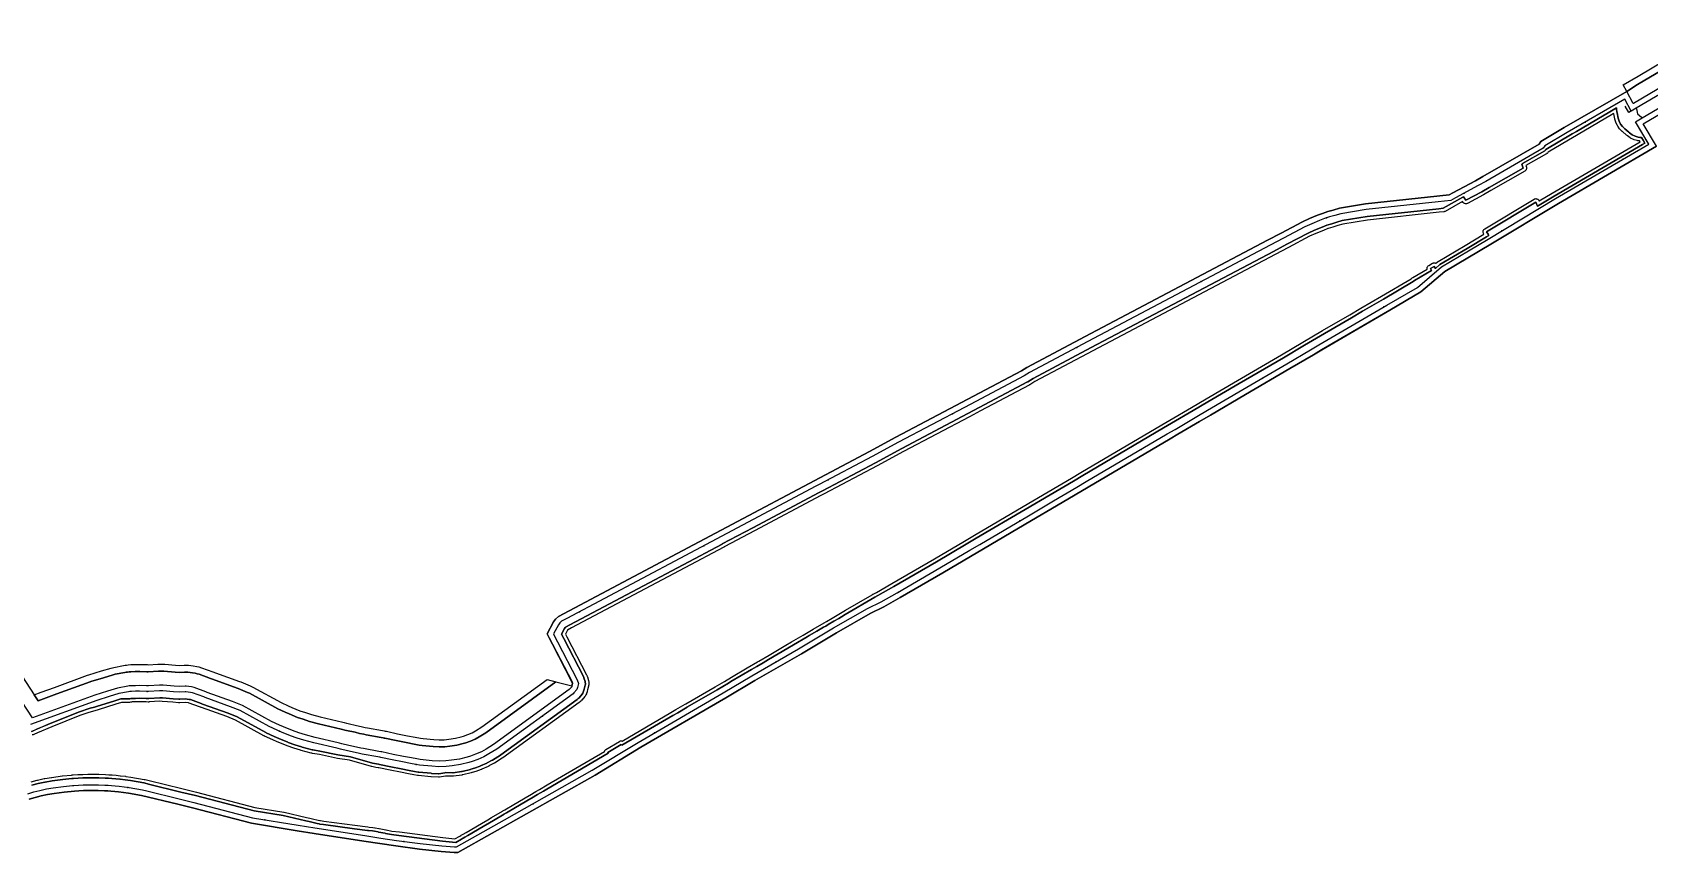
# Model space of a CAD drawing. Header units: inches. Extents: x 87989 to 118156, y 435697 to 451526.
# Drawn here: x 90332 to 91481, y 438738 to 439320 of the extents above; entities that cross this region are included whole.
import ezdxf

# ---------------------------------------------------------------- set-up
doc = ezdxf.new("R2010")
doc.units = ezdxf.units.IN
doc.header["$MEASUREMENT"] = 0
for name, color, linetype, true_color in [('As_waterkering_BWK', 7, 'Continuous', 0x7b8981), ('Beschermingszone_BWK', 7, 'Continuous', 0xcf890d), ('Grens_bebouwingsvrije_zone_BWK', 7, 'Continuous', 0x6789ae), ('Kernzone_BWK', 7, 'Continuous', 0xcb89af), ('Kunstwerken_BWK', 7, 'Continuous', 0xc78952), ('Referentiepunten_BWK', 7, 'Continuous', 0x178980)]:
    doc.layers.add(name, color=color, linetype=linetype, true_color=true_color)

msp = doc.modelspace()

# ---------------------------------------------------------------- linework, layer by layer
at = {"layer": 'As_waterkering_BWK'}
for points in [[(90579.6073, 438748.19), (90590.8122, 438746.4904), (90607.5927, 438744.3033), (90622.9727, 438742.6323), (90632.0813, 438741.9611), (90633.5045, 438741.8689), (90667.565, 438761.115), (90729.831, 438796.2989), (90762.4388, 438816.1151), (90822.7929, 438851.2521), (90843.3434, 438863.4142), (90876.412, 438882.5642), (90901.3025, 438897.3762), (90925.3631, 438911.238), (90935.1703, 438915.9038), (90946.534, 438922.4319), (90976.8534, 438940.0796), (90998.1427, 438952.5879), (91005.2477, 438956.7625), (91039.8797, 438977.1098), (91057.6169, 438987.6075), (91074.2157, 438997.3969), (91080.8369, 439001.3014), (91138.3028, 439035.1895), (91143.8941, 439038.4435), (91159.3186, 439047.5086), (91167.0061, 439052.0207), (91192.0357, 439066.6728), (91223.4163, 439085.0084), (91240.1238, 439094.8708), (91246.0311, 439098.3522), (91294.4077, 439126.6462), (91316.0752, 439139.2722), (91333.1333, 439153.7808), (91352.3356, 439165.2038), (91366.2574, 439173.4855), (91414.1692, 439202.4029), (91480.505, 439240.945), (91470.994, 439256.838)], [(90719.3001, 438855.2037), (90718.8953, 438853.6245), (90716.7728, 438851.1876), (90716.251, 438850.6103), (90661.9815, 438811.2382), (90656.4618, 438807.8651), (90652.9094, 438805.9227), (90648.4986, 438803.9988), (90644.6211, 438802.6193), (90642.0875, 438801.762), (90636.2141, 438800.3524), (90630.2849, 438799.4887), (90626.0943, 438799.0745), (90620.9858, 438798.8607), (90615.8895, 438799.1122), (90607.0764, 438799.959), (90604.4167, 438800.4454), (90600.6656, 438801.1226), (90594.9668, 438802.2305), (90587.695, 438803.6816), (90579.6404, 438805.398), (90578.9288, 438805.5154), (90577.5003, 438805.7646), (90566.4545, 438807.751), (90564.4773, 438808.1891), (90561.424, 438808.8741), (90558.1999, 438809.605), (90552.039, 438811.0175), (90550.9269, 438811.2842), (90549.2709, 438811.6768), (90548.3608, 438811.8898), (90532.0677, 438815.757), (90524.9504, 438817.611), (90520.1517, 438819.2117), (90515.4707, 438820.7773), (90509.05, 438823.4462), (90506.049, 438824.7685), (90500.2558, 438827.4352), (90479.6519, 438838.6907), (90472.8848, 438841.4698), (90454.7554, 438847.9476), (90453.8472, 438848.3895), (90445.7832, 438851.2704), (90444.3862, 438851.6193), (90441.0556, 438851.9791), (90440.7248, 438851.9907), (90436.5478, 438851.795), (90432.4627, 438852.081), (90424.7634, 438852.689), (90422.525, 438852.7767), (90414.5737, 438852.2827), (90413.1235, 438852.3377), (90408.3232, 438852.4101), (90405.4083, 438852.3849), (90402.456, 438852.3176), (90401.4648, 438852.1969), (90400.4952, 438852.0662), (90393.4944, 438850.7124), (90386.6835, 438848.6786), (90377.848, 438845.931), (90330.698, 438828.764)], [(90328.796, 438779.6788), (90333.0539, 438780.8984), (90337.3416, 438781.9792), (90342.1225, 438783.0106), (90346.9439, 438783.8266), (90354.2899, 438784.8019), (90360.6978, 438785.4476), (90361.1982, 438785.498), (90361.6607, 438785.5446), (90364.909, 438785.742), (90368.1889, 438785.8885), (90371.6854, 438785.975), (90372.9968, 438785.9992), (90374.4152, 438786.0199), (90379.0435, 438785.9843), (90383.6691, 438785.7821), (90385.9468, 438785.6355), (90388.2311, 438785.4704), (90391.0299, 438785.2426), (90393.8147, 438784.9879), (90397.383, 438784.5712), (90400.9404, 438784.0292), (90410.3341, 438782.4205), (90413.3812, 438781.672), (90436.4409, 438776.0071), (90446.8214, 438773.4256), (90488.5949, 438762.5587), (90520.9307, 438757.2897), (90532.8746, 438755.4242), (90568.2275, 438749.9161), (90579.6073, 438748.19)]]:
    msp.add_lwpolyline(points, dxfattribs=at)
for points in [[(91475.7396, 439259.6328, 0), (91552.7518, 439304.9867, 0), (91551.5929, 439305.9754, 0), (91549.51, 439307.82, 0), (91548.8264, 439310.9009, 0), (91548.6327, 439311.8642, 0), (91471.5477, 439266.5351, 0)], [(91471.5477, 439266.5351, 0), (91467.9231, 439264.4037, 0), (91463.3322, 439272.8796, 0), (91422.3951, 439249.2717, 0), (91406.6146, 439239.8118, 0), (91405.4877, 439238.0769, 0), (91364.6132, 439214.5814, 0), (91359.2991, 439211.5541, 0), (91343.2364, 439202.848, 0), (91339.9371, 439201.0752, 0), (91330.8269, 439200.0865, 0), (91279.6529, 439194.5327, 0), (91261.5718, 439191.5576, 0), (91257.3574, 439190.3838, 0), (91253.6718, 439189.2682, 0), (91250.0925, 439188.075, 0), (91246.5576, 439186.7608, 0), (91241.0187, 439184.5094, 0), (91236.1456, 439182.2618, 0), (91221.0356, 439174.3027, 0), (91211.5099, 439169.252, 0), (91081.9806, 439100.8796, 0), (91040.5108, 439078.891, 0), (91036.7322, 439076.5479, 0), (91002.2793, 439058.2799, 0), (90994.2815, 439054.0391, 0), (90947.5231, 439029.2457, 0), (90928.7232, 439019.1857, 0), (90891.0557, 438999.2049, 0), (90888.8069, 438998.0121, 0), (90792.1569, 438946.743, 0), (90711.7078, 438904.0434, 0), (90708.0438, 438902.0985, 0), (90706.744, 438901.0187, 0), (90705.8366, 438899.6155, 0), (90702.3672, 438893.0984, 0), (90702.8501, 438892.0394, 0), (90705.1142, 438887.6392, 0), (90719.1984, 438860.5986, 0), (90719.9968, 438857.9215, 0), (90719.3001, 438855.2037, 0)], [(91471.5477, 439266.5351, 0), (91471.6512, 439266.0473, 0), (91472.41, 439262.47, 0), (91475.25, 439260.05, 0), (91475.7396, 439259.6328, 0)], [(91470.994, 439256.838, 0), (91475.7396, 439259.6328, 0)]]:
    msp.add_polyline3d(points, dxfattribs=at)
at = {"layer": 'Beschermingszone_BWK'}
msp.add_lwpolyline([(91528.063, 439316.0094), (91502.9937, 439301.2677), (91472.4864, 439283.4491), (91464.8928, 439278.397), (91462.3181, 439283.1506), (91472.8329, 439289.3333), (91500.4592, 439305.5778), (91525.664, 439320.3991), (91525.6997, 439320.3255), (91525.8303, 439320.0652), (91525.8913, 439319.9476), (91526.0446, 439319.6617)], close=True, dxfattribs=at)
for points in [[(90331.6025, 438823.8465, 0), (90332.0976, 438823.9811, 0), (90335.592, 438825.618, 0), (90343.173, 438828.762, 0), (90364.898, 438837.522, 0), (90373.05, 438840.415, 0), (90376.288, 438841.031, 0), (90377.77, 438841.573, 0), (90390.745, 438845.703, 0), (90395.019, 438846.967, 0), (90396.4296, 438847.0113, 0), (90397.872, 438847.012, 0), (90400.555, 438847.012, 0), (90400.684, 438847.0101, 0), (90401.3044, 438847.1301, 0), (90402.1009, 438847.2374, 0), (90402.8161, 438847.3245, 0), (90405.4868, 438847.3854, 0), (90408.3071, 438847.4097, 0), (90412.9911, 438847.3391, 0), (90414.3842, 438847.2863, 0), (90414.8837, 438847.2923, 0), (90422.5823, 438847.7706, 0), (90424.4686, 438847.6967, 0), (90432.0913, 438847.0949, 0), (90436.1985, 438846.8072, 0), (90436.7819, 438846.8004, 0), (90440.7285, 438846.9854, 0), (90443.5078, 438846.6851, 0), (90444.3329, 438846.4791, 0), (90451.9066, 438843.7733, 0), (90452.5681, 438843.4514, 0), (90453.0731, 438843.2392, 0), (90471.0929, 438836.8005, 0), (90477.497, 438834.1704, 0), (90497.8588, 438823.0472, 0), (90498.1651, 438822.8933, 0), (90503.9957, 438820.2097, 0), (90507.0824, 438818.8499, 0), (90513.5514, 438816.1603, 0), (90513.8848, 438816.0354, 0), (90518.5677, 438814.4693, 0), (90523.3681, 438812.8679, 0), (90523.69, 438812.7724, 0), (90530.8073, 438810.9185, 0), (90530.913, 438810.8921, 0), (90531.3337, 438810.7923, 0), (90536.4121, 438809.9537, 0), (90549.1605, 438807.222, 0), (90558.04, 438805.8, 0), (90573.7324, 438801.362, 0), (90576.6281, 438800.8413, 0), (90578.0921, 438800.5859, 0), (90578.7119, 438800.4836, 0), (90586.6847, 438798.7848, 0), (90594.0005, 438797.3248, 0), (90599.7444, 438796.2083, 0), (90603.5228, 438795.526, 0), (90606.1769, 438795.0406, 0), (90606.5981, 438794.982, 0), (90615.4112, 438794.1351, 0), (90615.6431, 438794.1183, 0), (90620.7394, 438793.8668, 0), (90620.9615, 438793.866, 0), (90625.237, 438794.578, 0), (90625.55, 438794.63, 0), (90630.7507, 438794.5104, 0), (90631.0057, 438794.5409, 0), (90636.9349, 438795.4046, 0), (90637.381, 438795.4905, 0), (90643.2544, 438796.9001, 0), (90643.6899, 438797.0258, 0), (90646.2604, 438797.8958, 0), (90650.1746, 438799.2881, 0), (90650.4975, 438799.4158, 0), (90654.9083, 438801.3396, 0), (90655.3082, 438801.5356, 0), (90658.8606, 438803.478, 0), (90659.0691, 438803.5987, 0), (90664.5888, 438806.9718, 0), (90664.9176, 438807.1911, 0), (90719.1871, 438846.5632, 0), (90719.4649, 438846.78, 0), (90719.9603, 438847.2575, 0), (90720.5126, 438847.8692, 0), (90722.6956, 438850.3755, 0), (90723.1442, 438850.989, 0), (90723.4946, 438851.6633, 0), (90723.7387, 438852.383, 0), (90723.9411, 438853.1726, 0), (90724.1435, 438853.9623, 0), (90724.8402, 438856.68, 0), (90724.9633, 438857.3441, 0), (90724.9958, 438858.0187, 0), (90724.9371, 438858.6916, 0), (90724.7882, 438859.3504, 0), (90723.9899, 438862.0275, 0), (90723.8969, 438862.3087, 0), (90723.6329, 438862.9084, 0), (90709.5544, 438889.9379, 0), (90707.979, 438892.9997, 0), (90710.1505, 438897.0786, 0), (90710.5274, 438897.6614, 0), (90710.8428, 438897.9235, 0), (90714.052, 438899.627, 0), (90794.5005, 438942.3263, 0), (90822.1091, 438956.9715, 0), (90822.045, 438957.133, 0), (90844.0421, 438968.6062, 0), (90891.1499, 438993.5951, 0), (90893.3987, 438994.7879, 0), (90931.0742, 439014.7729, 0), (90949.8738, 439024.8327, 0), (90996.6239, 439049.6217, 0), (91004.6216, 439053.8624, 0), (91039.0744, 439072.1305, 0), (91039.3672, 439072.2986, 0), (91043.0023, 439074.5527, 0), (91084.3187, 439096.46, 0), (91213.8481, 439164.8324, 0), (91223.3718, 439169.8821, 0), (91238.3593, 439177.7766, 0), (91243.0082, 439179.9208, 0), (91248.3706, 439182.1004, 0), (91251.7548, 439183.3587, 0), (91255.187, 439184.5027, 0), (91258.7527, 439185.5821, 0), (91262.6516, 439186.668, 0), (91280.3291, 439189.5767, 0), (91331.3663, 439195.1157, 0), (91334.4683, 439195.4523, 0), (91348.339, 439203.311, 0), (91348.7596, 439203.5536, 0), (91350.5684, 439201.135, 0), (91361.7279, 439207.1839, 0), (91367.0965, 439210.2418, 0), (91391.0911, 439224.0343, 0), (91390.257, 439226.8175, 0), (91390.71, 439227.07, 0), (91390.6482, 439227.24, 0), (91406.4861, 439236.3439, 0), (91406.7453, 439236.5217, 0), (91406.9735, 439236.738, 0), (91407.165, 439236.9874, 0), (91407.2403, 439237.1034, 0), (91426.1283, 439248.2626, 0), (91426.5598, 439248.5175, 0), (91429.069, 439250, 0), (91452.7627, 439263.9987, 0), (91457.5916, 439266.8517, 0), (91457.5617, 439265.8441, 0), (91457.7824, 439264.0607, 0), (91457.8064, 439263.867, 0), (91457.9559, 439263.1423, 0), (91458.7147, 439259.5649, 0), (91459.3728, 439257.3678, 0), (91460.3809, 439255.3076, 0), (91461.7118, 439253.4396, 0), (91463.3299, 439251.814, 0), (91466.1699, 439249.394, 0), (91466.7, 439248.9425, 0), (91468.5989, 439247.5802, 0), (91470.7015, 439246.5602, 0), (91472.9467, 439245.9122, 0), (91474.008, 439245.7946, 0), (91475.2694, 439245.6548, 0), (91475.3527, 439245.6599, 0), (91476.4574, 439243.8138, 0), (91477.7484, 439241.6565, 0), (91475.9936, 439240.6369, 0), (91413.1501, 439204.1237, 0), (91401.4393, 439197.0556, 0), (91400.1803, 439199.7996, 0), (91365.2617, 439178.7246, 0), (91366.2599, 439177.0175, 0), (91366.58, 439176.47, 0), (91366.7562, 439176.1226, 0), (91365.2294, 439175.2011, 0), (91351.313, 439166.9226, 0), (91332.1108, 439155.4997, 0), (91331.8375, 439155.3043, 0), (91329.1593, 439153.0264, 0), (91328.801, 439152.815, 0), (91328.07, 439154.178, 0), (91325.392, 439152.656, 0), (91326.158, 439151.256, 0), (91314.0484, 439144.1123, 0), (91313.1741, 439143.3686, 0), (91291.8869, 439130.9643, 0), (91277.1743, 439122.3593, 0), (91269.31, 439117.72, 0), (91249.99, 439106.44, 0), (91235.9061, 439098.1873, 0), (91220.8842, 439089.3198, 0), (91189.5115, 439070.9889, 0), (91167.2539, 439057.9592, 0), (91162.0204, 439054.892, 0), (91156.7865, 439051.82, 0), (91141.3699, 439042.7596, 0), (91135.7754, 439039.5036, 0), (91078.2971, 439005.6083, 0), (91071.6758, 439001.7038, 0), (91055.0735, 438991.9123, 0), (91037.34, 438981.4167, 0), (91002.7148, 438961.0735, 0), (90995.6098, 438956.8989, 0), (90974.3293, 438944.3958, 0), (90944.031, 438926.7603, 0), (90932.8475, 438920.3357, 0), (90930.5404, 438919.2381, 0), (90930.597, 438919.145, 0), (90909.533, 438906.835, 0), (90906.827, 438905.254, 0), (90905.0075, 438904.1907, 0), (90901.4696, 438902.1232, 0), (90897.46, 438899.78, 0), (90895.7071, 438898.7517, 0), (90894.24, 438897.891, 0), (90889.3875, 438895.0443, 0), (90884.067, 438891.923, 0), (90882.592, 438891.057, 0), (90872.742, 438885.278, 0), (90868.71, 438882.913, 0), (90855.082, 438874.917, 0), (90851.186, 438872.632, 0), (90846.886, 438870.109, 0), (90842.895, 438867.767, 0), (90828.387, 438859.256, 0), (90826.701, 438858.266, 0), (90818.56, 438853.49, 0), (90797.611, 438841.2876, 0), (90797.1771, 438841.0349, 0), (90790.6114, 438837.2106, 0), (90787.0078, 438835.1115, 0), (90750.803, 438814.023, 0), (90750.4631, 438814.6879, 0), (90740.9234, 438808.8906, 0), (90741.2041, 438808.3425, 0), (90697.495, 438782.809, 0), (90695.318, 438781.537, 0), (90691.04, 438779.039, 0), (90686.7498, 438776.5328, 0), (90686.3163, 438776.2796, 0), (90675.38, 438769.891, 0), (90668.942, 438766.129, 0), (90667.567, 438765.3, 0), (90667.341, 438765.167, 0), (90659.592, 438760.601, 0), (90656.972, 438759.063, 0), (90652.416, 438756.4, 0), (90641.469, 438750, 0), (90639.435, 438748.811, 0), (90638.08, 438748.015, 0), (90637.797, 438747.848, 0), (90636.982, 438747.353, 0), (90632.85, 438744.94, 0), (90623.43, 438746.01, 0), (90592.524, 438750, 0), (90587.272, 438750.678, 0), (90587.18, 438750.69, 0), (90582.9803, 438751.5016, 0), (90582.839, 438751.529, 0), (90578.0085, 438752.4618, 0), (90577.7166, 438752.5176, 0), (90575.17, 438753.01, 0), (90573.79, 438753.18, 0), (90571.015, 438753.527, 0), (90570.1222, 438753.6385, 0), (90560.98, 438754.78, 0), (90538.8148, 438757.786, 0), (90536.3521, 438758.12, 0), (90535.91, 438758.18, 0), (90534.4922, 438758.5072, 0), (90530.6117, 438759.4027, 0), (90528.7594, 438759.8301, 0), (90526.342, 438760.388, 0), (90510.3231, 438764.0841, 0), (90489.6286, 438767.4563, 0), (90448.0541, 438778.2712, 0), (90437.6407, 438780.8611, 0), (90414.5741, 438786.5276, 0), (90411.527, 438787.2762, 0), (90411.1781, 438787.3488, 0), (90401.7389, 438788.9648, 0), (90398.136, 438789.5141, 0), (90397.963, 438789.5374, 0), (90394.3947, 438789.9542, 0), (90394.2699, 438789.9672, 0), (90391.4603, 438790.2239, 0), (90388.6141, 438790.4556, 0), (90386.2876, 438790.6238, 0), (90383.9388, 438790.7746, 0), (90379.2618, 438790.9795, 0), (90379.082, 438790.9841, 0), (90374.4537, 438791.0198, 0), (90374.3422, 438791.0194, 0), (90372.9141, 438790.9985, 0), (90371.5774, 438790.9738, 0), (90368.0156, 438790.8852, 0), (90364.6458, 438790.7349, 0), (90361.3574, 438790.5354, 0), (90361.1595, 438790.5194, 0), (90360.6969, 438790.4728, 0), (90360.1966, 438790.4224, 0), (90353.7887, 438789.7767, 0), (90353.6318, 438789.7584, 0), (90346.2858, 438788.7831, 0), (90346.1097, 438788.7565, 0), (90341.2882, 438787.9405, 0), (90341.068, 438787.8982, 0), (90336.2871, 438786.8667, 0), (90336.1194, 438786.8275, 0), (90331.8318, 438785.7467, 0)], [(90331.2013, 438788.1658, 0), (90335.5293, 438789.2568, 0), (90335.7389, 438789.3058, 0), (90340.5682, 438790.3476, 0), (90340.8435, 438790.4005, 0), (90345.7145, 438791.2249, 0), (90345.9347, 438791.2582, 0), (90353.3224, 438792.2391, 0), (90353.5185, 438792.262, 0), (90359.946, 438792.9098, 0), (90360.4463, 438792.9602, 0), (90360.9336, 438793.009, 0), (90361.181, 438793.029, 0), (90364.5143, 438793.2314, 0), (90367.9288, 438793.3836, 0), (90371.5232, 438793.4732, 0), (90372.8727, 438793.4982, 0), (90374.3196, 438793.5192, 0), (90374.459, 438793.5197, 0), (90379.1237, 438793.4837, 0), (90379.3486, 438793.4779, 0), (90384.0736, 438793.2708, 0), (90386.4577, 438793.118, 0), (90388.8057, 438792.9483, 0), (90391.6755, 438792.7146, 0), (90394.5131, 438792.4553, 0), (90394.6692, 438792.439, 0), (90398.2747, 438792.0178, 0), (90398.4911, 438791.9887, 0), (90402.1382, 438791.4326, 0), (90411.5999, 438789.813, 0), (90411.6876, 438789.7963, 0), (90412.0365, 438789.7237, 0), (90412.1234, 438789.704, 0), (90415.1705, 438788.9554, 0), (90438.2406, 438783.288, 0), (90448.6705, 438780.694, 0), (90490.1454, 438769.905, 0), (90510.7252, 438766.5516, 0), (90510.8852, 438766.5201, 0), (90526.9041, 438762.824, 0), (90529.3216, 438762.2661, 0), (90531.1739, 438761.8387, 0), (90535.0543, 438760.9432, 0), (90536.36, 438760.6419, 0), (90536.6881, 438760.5974, 0), (90539.1508, 438760.2634, 0), (90561.3029, 438757.259, 0), (90570.432, 438756.1192, 0), (90571.325, 438756.0077, 0), (90574.0979, 438755.661, 0), (90575.4757, 438755.4912, 0), (90575.6446, 438755.4645, 0), (90578.1888, 438754.9727, 0), (90578.4804, 438754.9168, 0), (90583.3138, 438753.9835, 0), (90583.4552, 438753.9561, 0), (90587.5889, 438753.1578, 0), (90592.8441, 438752.4794, 0), (90623.7311, 438748.4919, 0), (90632.3067, 438747.5178, 0), (90635.7027, 438749.501, 0), (90636.5128, 438749.9929, 0), (90636.8116, 438750.1693, 0), (90638.171, 438750.9679, 0), (90640.2073, 438752.1583, 0), (90651.1543, 438758.5583, 0), (90655.7084, 438761.2202, 0), (90658.3246, 438762.7559, 0), (90666.0724, 438767.3212, 0), (90666.2876, 438767.4478, 0), (90667.6659, 438768.2787, 0), (90674.1188, 438772.0496, 0), (90685.0553, 438778.4383, 0), (90685.4888, 438778.6915, 0), (90689.7792, 438781.1978, 0), (90692.4168, 438782.7379, 0), (90697.8361, 438785.9036, 0), (90738.5602, 438809.6933, 0), (90738.692, 438810.0158, 0), (90738.8685, 438810.3162, 0), (90739.0859, 438810.5885, 0), (90739.3398, 438810.8271, 0), (90739.6251, 438811.0271, 0), (90749.1648, 438816.8243, 0), (90749.5247, 438817.0061, 0), (90749.9095, 438817.1262, 0), (90750.3088, 438817.1816, 0), (90750.7118, 438817.1706, 0), (90751.1075, 438817.0935, 0), (90785.7495, 438837.2718, 0), (90789.3531, 438839.3708, 0), (90795.9188, 438843.1952, 0), (90796.3527, 438843.4479, 0), (90817.2983, 438855.6483, 0), (90823.7508, 438859.4337, 0), (90828.7983, 438862.3957, 0), (90840.0303, 438868.9849, 0), (90847.3388, 438873.2732, 0), (90848.2191, 438873.7898, 0), (90855.4729, 438878.0576, 0), (90867.445, 438885.0693, 0), (90871.477, 438887.4343, 0), (90879.7058, 438892.2622, 0), (90884.4319, 438895.0355, 0), (90886.869, 438896.4848, 0), (90894.6659, 438901.0622, 0), (90896.1968, 438901.9374, 0), (90900.2083, 438904.2817, 0), (90903.7462, 438906.3492, 0), (90903.9325, 438906.4581, 0), (90909.879, 438909.9328, 0), (90928.7294, 438920.9492, 0), (90928.9481, 438921.1659, 0), (90929.1955, 438921.3493, 0), (90929.4664, 438921.4957, 0), (90931.6861, 438922.5517, 0), (90942.7796, 438928.9245, 0), (90973.0673, 438946.5538, 0), (90994.3433, 438959.0544, 0), (91001.4484, 438963.2289, 0), (91036.0701, 438983.5702, 0), (91053.8019, 438994.0647, 0), (91070.4059, 439003.8572, 0), (91077.0272, 439007.7618, 0), (91134.5117, 439041.6607, 0), (91140.1078, 439044.9176, 0), (91155.5204, 439053.9757, 0), (91160.7557, 439057.0485, 0), (91165.9903, 439060.1164, 0), (91188.2494, 439073.1469, 0), (91219.6182, 439091.4755, 0), (91234.6387, 439100.3422, 0), (91248.7278, 439108.598, 0), (91268.0446, 439119.8761, 0), (91275.9081, 439124.515, 0), (91290.6264, 439133.1233, 0), (91311.7235, 439145.4168, 0), (91312.4287, 439146.0166, 0), (91312.7782, 439146.2655, 0), (91322.9273, 439152.2527, 0), (91322.8936, 439152.684, 0), (91322.935, 439153.1145, 0), (91323.0503, 439153.5314, 0), (91323.2359, 439153.9221, 0), (91323.4862, 439154.2748, 0), (91323.7938, 439154.5789, 0), (91324.1494, 439154.8253, 0), (91326.8347, 439156.3515, 0), (91327.2144, 439156.5278, 0), (91327.6184, 439156.6377, 0), (91328.0351, 439156.6778, 0), (91328.4526, 439156.6472, 0), (91328.859, 439156.5467, 0), (91329.2426, 439156.3792, 0), (91330.2178, 439157.2086, 0), (91330.3835, 439157.3379, 0), (91330.6567, 439157.5333, 0), (91330.8327, 439157.6483, 0), (91350.0349, 439169.0712, 0), (91363.3714, 439177.0047, 0), (91363.1001, 439177.4686, 0), (91362.9164, 439177.8587, 0), (91362.8025, 439178.2746, 0), (91362.7618, 439178.7038, 0), (91362.7954, 439179.1337, 0), (91362.9024, 439179.5514, 0), (91363.0795, 439179.9445, 0), (91363.3216, 439180.3013, 0), (91363.6213, 439180.6112, 0), (91363.9699, 439180.865, 0), (91398.9094, 439201.9523, 0), (91399.2858, 439202.134, 0), (91399.6872, 439202.2505, 0), (91400.1025, 439202.2984, 0), (91400.5199, 439202.2764, 0), (91400.9278, 439202.1852, 0), (91401.3149, 439202.0273, 0), (91401.6702, 439201.8072, 0), (91401.9838, 439201.5309, 0), (91402.2471, 439201.2062, 0), (91402.4525, 439200.8422, 0), (91402.5441, 439200.6425, 0), (91411.8762, 439206.2747, 0), (91474.3028, 439242.5458, 0), (91473.8536, 439243.2964, 0), (91473.7327, 439243.3098, 0), (91472.6714, 439243.4274, 0), (91472.2534, 439243.5102, 0), (91470.0082, 439244.1583, 0), (91469.6103, 439244.3109, 0), (91467.5077, 439245.3309, 0), (91467.1415, 439245.5489, 0), (91465.2427, 439246.9111, 0), (91465.0791, 439247.0391, 0), (91464.5487, 439247.4909, 0), (91461.7084, 439249.9111, 0), (91461.558, 439250.0503, 0), (91459.9399, 439251.6759, 0), (91459.6757, 439251.9889, 0), (91458.3448, 439253.8569, 0), (91458.1353, 439254.2088, 0), (91457.1272, 439256.269, 0), (91456.978, 439256.6504, 0), (91456.3198, 439258.8476, 0), (91456.2691, 439259.0462, 0), (91455.5089, 439262.6304, 0), (91455.4928, 439262.708, 0), (91454.0343, 439261.8463, 0), (91430.3407, 439247.8476, 0), (91427.8315, 439246.3651, 0), (91427.4, 439246.1102, 0), (91408.9526, 439235.2114, 0), (91408.6934, 439234.9237, 0), (91408.4653, 439234.7074, 0), (91408.1597, 439234.4603, 0), (91407.9004, 439234.2824, 0), (91407.732, 439234.1764, 0), (91393.17, 439225.806, 0), (91393.4859, 439224.7519, 0), (91393.572, 439224.3428, 0), (91393.5887, 439223.9251, 0), (91393.5356, 439223.5105, 0), (91393.4141, 439223.1105, 0), (91393.2277, 439222.7363, 0), (91392.9816, 439222.3984, 0), (91392.6826, 439222.1062, 0), (91392.339, 439221.868, 0), (91368.3381, 439208.0719, 0), (91362.9422, 439204.9988, 0), (91351.7598, 439198.9371, 0), (91351.3982, 439198.7767, 0), (91351.0159, 439198.6753, 0), (91350.6224, 439198.6355, 0), (91350.2275, 439198.6583, 0), (91349.8412, 439198.7431, 0), (91349.473, 439198.8877, 0), (91349.1323, 439199.0886, 0), (91348.8275, 439199.3407, 0), (91348.5663, 439199.6377, 0), (91348.0785, 439200.29, 0), (91335.7007, 439193.2772, 0), (91335.3949, 439193.1304, 0), (91335.072, 439193.0263, 0), (91334.7381, 439192.9669, 0), (91331.6361, 439192.6303, 0), (91280.6671, 439187.0987, 0), (91263.1915, 439184.2232, 0), (91259.4503, 439183.1812, 0), (91255.9777, 439182.1306, 0), (91255.9114, 439182.1095, 0), (91252.6262, 439181.0147, 0), (91252.5456, 439180.9863, 0), (91249.3122, 439179.7839, 0), (91249.242, 439179.7566, 0), (91244.003, 439177.6265, 0), (91239.4662, 439175.534, 0), (91224.5399, 439167.6717, 0), (91215.0171, 439162.6226, 0), (91085.4878, 439094.2502, 0), (91044.2481, 439072.3836, 0), (91040.6846, 439070.1739, 0), (91040.6122, 439070.1306, 0), (91040.3195, 439069.9625, 0), (91040.2456, 439069.9217, 0), (91005.7927, 439051.6537, 0), (90997.795, 439047.413, 0), (90951.0491, 439022.6262, 0), (90932.2497, 439012.5665, 0), (90894.5702, 438992.5793, 0), (90892.3214, 438991.3865, 0), (90845.2059, 438966.3936, 0), (90823.9846, 438955.325, 0), (90823.7747, 438955.108, 0), (90823.5387, 438954.9197, 0), (90823.2806, 438954.763, 0), (90795.6723, 438940.1179, 0), (90715.2241, 438897.4187, 0), (90712.3669, 438895.9021, 0), (90712.3074, 438895.8102, 0), (90710.8007, 438892.98, 0), (90711.7746, 438891.0872, 0), (90725.8502, 438864.0632, 0), (90725.9211, 438863.9155, 0), (90726.185, 438863.3158, 0), (90726.2704, 438863.0938, 0), (90726.3634, 438862.8126, 0), (90726.3856, 438862.742, 0), (90727.184, 438860.0649, 0), (90727.2268, 438859.9014, 0), (90727.3756, 438859.2426, 0), (90727.4276, 438858.9089, 0), (90727.4863, 438858.2361, 0), (90727.4929, 438857.8984, 0), (90727.4604, 438857.2238, 0), (90727.4214, 438856.8884, 0), (90727.2983, 438856.2243, 0), (90727.2619, 438856.0593, 0), (90726.5653, 438853.3415, 0), (90726.3629, 438852.5519, 0), (90726.1605, 438851.7623, 0), (90726.1063, 438851.58, 0), (90725.8622, 438850.8603, 0), (90725.713, 438850.5106, 0), (90725.3626, 438849.8362, 0), (90725.1622, 438849.5132, 0), (90724.7135, 438848.8997, 0), (90724.5808, 438848.7335, 0), (90722.383, 438846.2106, 0), (90721.8158, 438845.5821, 0), (90721.6952, 438845.4575, 0), (90721.1998, 438844.98, 0), (90721.0034, 438844.8095, 0), (90720.7256, 438844.5926, 0), (90720.6552, 438844.5396, 0), (90666.3857, 438805.1675, 0), (90666.3046, 438805.1111, 0), (90665.9757, 438804.8918, 0), (90665.8924, 438804.8386, 0), (90660.3468, 438801.4501, 0), (90660.0862, 438801.2993, 0), (90656.5075, 438799.3421, 0), (90656.4087, 438799.2909, 0), (90656.0089, 438799.0949, 0), (90655.9078, 438799.0481, 0), (90651.497, 438797.1243, 0), (90651.4168, 438797.091, 0), (90651.0939, 438796.9633, 0), (90651.0125, 438796.9327, 0), (90647.0801, 438795.534, 0), (90644.4914, 438794.6577, 0), (90644.383, 438794.6238, 0), (90643.9475, 438794.4981, 0), (90643.8379, 438794.4692, 0), (90637.9645, 438793.0595, 0), (90637.8534, 438793.0355, 0), (90637.4073, 438792.9497, 0), (90637.2953, 438792.9307, 0), (90631.3343, 438792.0628, 0), (90631.0476, 438792.0281, 0), (90630.6932, 438792.011, 0), (90625.7277, 438792.1253, 0), (90625.6472, 438792.1119, 0), (90621.3722, 438791.3999, 0), (90620.9522, 438791.366, 0), (90620.73, 438791.3668, 0), (90620.6161, 438791.3698, 0), (90615.4909, 438791.6231, 0), (90615.2011, 438791.6441, 0), (90606.359, 438792.4934, 0), (90606.2534, 438792.5059, 0), (90605.8321, 438792.5645, 0), (90605.7271, 438792.5814, 0), (90603.0758, 438793.0663, 0), (90599.2838, 438793.7512, 0), (90593.5174, 438794.8719, 0), (90586.1796, 438796.3364, 0), (90578.2475, 438798.0264, 0), (90577.6737, 438798.1212, 0), (90576.192, 438798.3796, 0), (90573.2899, 438798.9015, 0), (90573.0521, 438798.9564, 0), (90557.3688, 438803.3918, 0), (90548.8353, 438804.5552, 0), (90536.0218, 438807.4821, 0), (90531.1377, 438808.2994, 0), (90530.7563, 438808.3599, 0), (90530.3224, 438808.4629, 0), (90530.1903, 438808.4958, 0), (90523.0598, 438810.3532, 0), (90522.9789, 438810.3757, 0), (90522.6571, 438810.4712, 0), (90522.577, 438810.4964, 0), (90517.7757, 438812.0981, 0), (90513.0919, 438813.6645, 0), (90513.008, 438813.6942, 0), (90512.6746, 438813.8191, 0), (90512.5917, 438813.8518, 0), (90506.0986, 438816.5518, 0), (90502.9691, 438817.9303, 0), (90497.1199, 438820.6223, 0), (90497.0425, 438820.6595, 0), (90496.7362, 438820.8134, 0), (90496.6603, 438820.8532, 0), (90476.4196, 438831.9103, 0), (90470.197, 438834.4659, 0), (90452.2319, 438840.8849, 0), (90452.1042, 438840.9345, 0), (90451.5992, 438841.1468, 0), (90451.4744, 438841.2034, 0), (90450.9363, 438841.4652, 0), (90443.6077, 438844.0834, 0), (90443.0686, 438844.218, 0), (90440.6523, 438844.4791, 0), (90436.8989, 438844.3032, 0), (90436.753, 438844.3006, 0), (90436.1696, 438844.3073, 0), (90436.0238, 438844.3133, 0), (90431.9056, 438844.6018, 0), (90424.3706, 438845.1976, 0), (90424.2718, 438845.2035, 0), (90422.6109, 438845.2676, 0), (90415.0388, 438844.7972, 0), (90414.9139, 438844.7925, 0), (90414.4144, 438844.7865, 0), (90414.2895, 438844.7881, 0), (90412.9248, 438844.8399, 0), (90408.2991, 438844.9096, 0), (90405.5261, 438844.8856, 0), (90402.9961, 438844.828, 0), (90402.419, 438844.7577, 0), (90401.709, 438844.662, 0), (90401.1384, 438844.5518, 0), (90400.6658, 438844.5103, 0), (90400.5368, 438844.512, 0), (90397.8726, 438844.512, 0), (90396.5081, 438844.5119, 0), (90396.4309, 438844.5107, 0), (90395.4193, 438844.4783, 0), (90391.4787, 438843.313, 0), (90378.8653, 438839.2839, 0), (90371.5102, 438837.2158, 0), (90365.7839, 438835.1836, 0), (90345.8313, 438827.1383, 0), (90335.7024, 438822.909, 0), (90333.1581, 438821.7172, 0), (90332.7536, 438821.5687, 0), (90332.2585, 438821.4341, 0), (90331.8479, 438821.3586, 0)]]:
    msp.add_polyline3d(points, dxfattribs=at)
msp.add_polyline3d([(90426.259, 438871.63, 0), (90433.8742, 438871.0284, 0), (90436.7676, 438870.8261, 0), (90439.8355, 438870.9699, 0), (90441.554, 438870.9733, 0), (90443.0963, 438870.8692, 0), (90446.4269, 438870.5094, 0), (90448.9902, 438870.0531, 0), (90450.3872, 438869.7042, 0), (90452.1755, 438869.1628, 0), (90460.2394, 438866.2819, 0), (90462.0996, 438865.4999, 0), (90479.2778, 438859.362, 0), (90480.103, 438859.0454, 0), (90486.87, 438856.2662, 0), (90488.7606, 438855.3649, 0), (90508.7926, 438844.4219, 0), (90513.8523, 438842.0928, 0), (90516.5278, 438840.914, 0), (90522.1387, 438838.5816, 0), (90526.171, 438837.2331, 0), (90530.3574, 438835.8365, 0), (90536.6569, 438834.1956, 0), (90552.7194, 438830.3831, 0), (90553.627, 438830.1707, 0), (90555.3337, 438829.7661, 0), (90556.3774, 438829.5153, 0), (90562.4233, 438828.1297, 0), (90565.6039, 438827.4086, 0), (90568.6119, 438826.7338, 0), (90570.1926, 438826.3836, 0), (90580.8147, 438824.4732, 0), (90582.1081, 438824.2473, 0), (90582.733, 438824.1446, 0), (90583.6002, 438823.9807, 0), (90591.5342, 438822.2901, 0), (90598.6387, 438820.8722, 0), (90604.1664, 438819.7978, 0), (90607.8134, 438819.1393, 0), (90609.6988, 438818.7946, 0), (90617.2671, 438818.0673, 0), (90621.0569, 438817.8803, 0), (90624.7617, 438818.0354, 0), (90627.9799, 438818.3534, 0), (90632.6202, 438819.0294, 0), (90636.8149, 438820.0362, 0), (90638.3916, 438820.5696, 0), (90641.5077, 438821.6783, 0), (90644.5372, 438822.9997, 0), (90646.9449, 438824.3161, 0), (90651.4326, 438827.0586, 0), (90697.7448, 438860.6578, 0), (90704.0538, 438859.0576, 0), (90654.2086, 438822.8953, 0), (90649.4494, 438819.9869, 0), (90646.7404, 438818.5057, 0), (90643.3474, 438817.0258, 0), (90640.031, 438815.8458, 0), (90638.2025, 438815.2272, 0), (90633.566, 438814.1144, 0), (90628.5865, 438813.389, 0), (90625.1124, 438813.0457, 0), (90621.0381, 438812.8752, 0), (90616.9046, 438813.0791, 0), (90609.0087, 438813.8379, 0), (90606.9196, 438814.2199, 0), (90603.2452, 438814.8832, 0), (90597.6724, 438815.9665, 0), (90590.5239, 438817.3931, 0), (90582.5582, 438819.0905, 0), (90581.9191, 438819.2113, 0), (90581.2714, 438819.3178, 0), (90579.9425, 438819.5499, 0), (90569.2089, 438821.4803, 0), (90567.5238, 438821.8536, 0), (90564.504, 438822.5311, 0), (90561.3119, 438823.2548, 0), (90555.2357, 438824.6475, 0), (90554.174, 438824.9024, 0), (90552.4806, 438825.3039, 0), (90551.5724, 438825.5164, 0), (90535.4492, 438829.3433, 0), (90528.9345, 438831.0403, 0), (90524.587, 438832.4906, 0), (90520.384, 438833.8962, 0), (90514.5599, 438836.3172, 0), (90511.7988, 438837.5338, 0), (90506.5461, 438839.9517, 0), (90486.3636, 438850.977, 0), (90484.9705, 438851.6411, 0), (90478.2035, 438854.4202, 0), (90477.5955, 438854.6535, 0), (90460.0805, 438860.9258, 0), (90458.5572, 438861.5734, 0), (90450.4933, 438864.4543, 0), (90449.1756, 438864.8532, 0), (90447.7786, 438865.2021, 0), (90445.8899, 438865.5383, 0), (90442.5593, 438865.8981, 0), (90441.3793, 438865.9764, 0), (90440.0695, 438865.9753, 0), (90436.7097, 438865.8179, 0), (90433.5027, 438866.0422, 0), (90425.5886, 438866.6619, 0), (90423.0735, 438866.766, 0), (90421.6569, 438866.7498, 0), (90414.4045, 438866.2992, 0), (90413.4942, 438866.3319, 0), (90408.3683, 438866.409, 0), (90405.1884, 438866.3828, 0), (90402.137, 438866.314, 0), (90400.7634, 438866.2149, 0), (90399.6836, 438866.0828, 0), (90398.6254, 438865.9408, 0), (90397.837, 438865.8116, 0), (90390.8363, 438864.4577, 0), (90389.4887, 438864.1271, 0), (90382.602, 438862.0702, 0), (90373.6907, 438859.2995, 0), (90373.0583, 438859.0862, 0), (90349.4833, 438850.5027, 0), (90336.3066, 438845.7051, 0), (90333.4808, 438849.9974, 0), (90338.3096, 438851.7555, 0), (90347.7727, 438855.2009, 0), (90371.3476, 438863.7844, 0), (90372.206, 438864.074, 0), (90381.1443, 438866.8529, 0), (90388.058, 438868.918, 0), (90389.8869, 438869.3668, 0), (90396.8877, 438870.7206, 0), (90397.9577, 438870.896, 0), (90399.0475, 438871.0421, 0), (90400.1589, 438871.1782, 0), (90402.0231, 438871.3127, 0), (90405.1098, 438871.3821, 0), (90408.3844, 438871.4086, 0), (90413.6267, 438871.3298, 0), (90414.344, 438871.3051, 0), (90421.3469, 438871.7402, 0), (90423.2693, 438871.7621, 0), (90425.5077, 438871.6744, 0)], close=True, dxfattribs=at)
at = {"layer": 'Grens_bebouwingsvrije_zone_BWK'}
for points in [[(91543.2491, 439313.3387), (91469.5201, 439269.9831), (91469.467, 439269.9519), (91464.8928, 439278.397), (91420.3675, 439252.7199), (91403.7643, 439242.7667), (91402.6585, 439241.0643), (91362.6265, 439218.0532), (91357.3559, 439215.0506), (91341.3368, 439206.3681), (91338.7306, 439204.9678), (91279.112, 439198.4974), (91260.7079, 439195.4692), (91256.2412, 439194.2252), (91252.4597, 439193.0805), (91248.7626, 439191.8481), (91245.1071, 439190.489), (91239.4271, 439188.1802), (91234.3747, 439185.8499), (91219.1666, 439177.8392), (91209.6394, 439172.7877), (91080.1101, 439104.4153), (91038.5177, 439082.3617), (91034.739, 439080.0186), (90945.6426, 439032.776), (90926.8423, 439022.7159), (90790.282, 438950.2764), (90705.8046, 438905.4385), (90703.7173, 438903.7045), (90702.3856, 438901.645), (90697.9085, 438893.2353), (90699.25, 438890.2935), (90701.5619, 438885.8003), (90715.4743, 438859.0895), (90715.8467, 438857.8408), (90715.4254, 438856.1969), (90715.2561, 438855.5364), (90713.7807, 438853.8425), (90713.5638, 438853.6025), (90659.7607, 438814.5688), (90654.4583, 438811.3285), (90651.1468, 438809.5178), (90647.0268, 438807.7208), (90643.3097, 438806.3983), (90640.9775, 438805.6092), (90635.4575, 438804.2844), (90629.7996, 438803.4602), (90625.8138, 438803.0663), (90621.0007, 438802.8649), (90616.1795, 438803.1028), (90607.6284, 438803.9244), (90605.1318, 438804.381), (90601.4027, 438805.0542), (90595.7398, 438806.1551), (90588.5032, 438807.5992), (90580.3831, 438809.3295), (90579.5981, 438809.459), (90578.1981, 438809.7033), (90567.2415, 438811.6737), (90565.3477, 438812.0933), (90562.304, 438812.7761), (90559.089, 438813.505), (90552.9524, 438814.9119), (90551.8547, 438815.1752), (90550.188, 438815.5703), (90549.2784, 438815.7831), (90533.0338, 438819.6388), (90526.0887, 438821.4479), (90521.4189, 438823.0057), (90516.8745, 438824.5255), (90510.6243, 438827.1236), (90507.6918, 438828.4157), (90502.0531, 438831.0113), (90481.3757, 438842.3069), (90474.3184, 438845.2053), (90456.308, 438851.6406), (90455.3996, 438852.0825), (90446.9435, 438855.1035), (90445.089, 438855.5667), (90441.3406, 438855.9716), (90440.7011, 438855.994), (90436.5941, 438855.8015), (90432.7599, 438856.07), (90424.9993, 438856.6828), (90422.4793, 438856.7816), (90414.5253, 438856.2874), (90413.2294, 438856.3366), (90408.3361, 438856.4103), (90405.3455, 438856.3845), (90402.1679, 438856.3121), (90400.9558, 438856.1645), (90399.8478, 438856.0151), (90392.5401, 438854.6019), (90385.5173, 438852.5049), (90376.5691, 438849.7222), (90332.2841, 438833.6292), (90292.7213, 438893.7247)], [(90329.9426, 438775.8464), (90334.0937, 438777.0354), (90338.2525, 438778.0837), (90342.8783, 438779.0817), (90347.5411, 438779.8707), (90354.7538, 438780.8284), (90361.9827, 438781.5568), (90365.1196, 438781.7474), (90368.3276, 438781.8907), (90371.7719, 438781.9759), (90373.063, 438781.9997), (90374.429, 438782.0197), (90378.9407, 438781.9849), (90383.4532, 438781.7877), (90385.6741, 438781.6447), (90387.9246, 438781.4821), (90390.6855, 438781.2574), (90393.4005, 438781.0091), (90396.8496, 438780.6063), (90400.3015, 438780.0804), (90409.5184, 438778.502), (90435.4811, 438772.124), (90445.8351, 438769.549), (90487.7679, 438758.6407), (90520.3004, 438753.3397), (90532.2581, 438751.472), (90567.6196, 438745.9625), (90579.0074, 438744.2352), (90590.2537, 438742.5294), (90607.1181, 438740.3314), (90622.6096, 438738.6482), (90631.805, 438737.9706), (90634.435, 438737.8002), (90731.8541, 438792.8477), (90764.4839, 438812.6772), (90824.8178, 438847.8025), (90845.3643, 438859.9622), (90878.4371, 438879.1146), (90903.3238, 438893.9244), (90927.2236, 438907.6935), (90937.0286, 438912.3583), (90948.5363, 438918.9692), (90978.8726, 438936.6267), (91041.9115, 438973.6642), (91059.6515, 438984.1636), (91140.3247, 439031.7381), (91145.9135, 439034.9907), (91161.3444, 439044.0595), (91169.0289, 439048.5698), (91194.0551, 439063.22), (91225.442, 439081.5592), (91242.156, 439091.4255), (91248.0563, 439094.9028), (91296.4243, 439123.1918), (91318.3961, 439135.995), (91335.4681, 439150.5155), (91368.3133, 439170.0543), (91416.2075, 439198.9611), (91486.0181, 439239.522), (91476.4919, 439255.4404), (91551.5181, 439299.6175)]]:
    msp.add_lwpolyline(points, dxfattribs=at)
at = {"layer": 'Kernzone_BWK'}
for points in [[(90302.082, 438897.6914, 0), (90333.4805, 438849.9961, 0), (90336.3047, 438845.707, 0), (90349.4844, 438850.5039, 0), (90373.0586, 438859.0859, 0), (90373.6914, 438859.3008, 0), (90382.6016, 438862.0703, 0), (90389.4883, 438864.1289, 0), (90390.8359, 438864.457, 0), (90397.8359, 438865.8125, 0), (90398.625, 438865.9414, 0), (90399.6836, 438866.082, 0), (90400.7617, 438866.2148, 0), (90402.1367, 438866.3125, 0), (90405.1875, 438866.3828, 0), (90408.3672, 438866.4102, 0), (90413.4961, 438866.332, 0), (90414.4063, 438866.3008, 0), (90421.6563, 438866.75, 0), (90423.0742, 438866.7656, 0), (90425.5898, 438866.6602, 0), (90433.5039, 438866.043, 0), (90436.7109, 438865.8164, 0), (90440.0703, 438865.9766, 0), (90441.3789, 438865.9766, 0), (90442.5586, 438865.8984, 0), (90445.8906, 438865.5391, 0), (90447.7773, 438865.2031, 0), (90449.1758, 438864.8516, 0), (90450.4922, 438864.4531, 0), (90458.5586, 438861.5742, 0), (90460.082, 438860.9258, 0), (90477.5938, 438854.6523, 0), (90478.2031, 438854.4219, 0), (90484.9688, 438851.6406, 0), (90486.3633, 438850.9766, 0), (90506.5469, 438839.9531, 0), (90511.7969, 438837.5352, 0), (90514.5586, 438836.3164, 0), (90520.3828, 438833.8945, 0), (90524.5859, 438832.4922, 0), (90528.9336, 438831.0391, 0), (90535.4492, 438829.3438, 0), (90551.5742, 438825.5156, 0), (90552.4805, 438825.3047, 0), (90554.1758, 438824.9023, 0), (90555.2344, 438824.6484, 0), (90561.3125, 438823.2539, 0), (90564.5039, 438822.5312, 0), (90567.5234, 438821.8555, 0), (90569.207, 438821.4805, 0), (90579.9414, 438819.5508, 0), (90581.2695, 438819.3164, 0), (90581.918, 438819.2109, 0), (90582.5586, 438819.0898, 0), (90590.5234, 438817.3945, 0), (90597.6719, 438815.9648, 0), (90603.2461, 438814.8828, 0), (90606.918, 438814.2188, 0), (90609.0078, 438813.8398, 0), (90616.9063, 438813.0781, 0), (90621.0391, 438812.875, 0), (90625.1133, 438813.0469, 0), (90628.5859, 438813.3906, 0), (90633.5664, 438814.1133, 0), (90638.2031, 438815.2266, 0), (90640.0313, 438815.8477, 0), (90643.3477, 438817.0273, 0), (90646.7422, 438818.5039, 0), (90649.4492, 438819.9883, 0), (90654.207, 438822.8945, 0), (90704.0547, 438859.0586, 0), (90715.4258, 438856.1953, 0), (90715.8477, 438857.8398, 0), (90715.4727, 438859.0898, 0), (90701.5625, 438885.8008, 0), (90699.25, 438890.293, 0), (90697.9102, 438893.2344, 0), (90702.3867, 438901.6445, 0), (90703.7188, 438903.7031, 0), (90705.8047, 438905.4375, 0), (90790.2813, 438950.2773, 0), (90926.8438, 439022.7148, 0), (90945.6445, 439032.7773, 0), (91034.7383, 439080.0195, 0), (91038.5195, 439082.3633, 0), (91080.1094, 439104.4141, 0), (91209.6406, 439172.7891, 0), (91219.168, 439177.8398, 0), (91234.375, 439185.8516, 0), (91239.4258, 439188.1797, 0), (91245.1055, 439190.4883, 0), (91248.7617, 439191.8477, 0), (91252.4609, 439193.082, 0), (91256.2422, 439194.2266, 0), (91260.707, 439195.4688, 0), (91279.1133, 439198.4961, 0), (91338.7305, 439204.9688, 0), (91341.3359, 439206.3672, 0), (91357.3555, 439215.0508, 0), (91362.625, 439218.0547, 0), (91402.6602, 439241.0625, 0), (91403.7656, 439242.7656, 0), (91420.3672, 439252.7188, 0), (91464.8945, 439278.3984, 0), (91472.4883, 439283.4492, 0), (91502.9922, 439301.2695, 0)], [(90331.832, 438785.7461, 0), (90336.1211, 438786.8281, 0), (90336.2852, 438786.8672, 0), (90341.0664, 438787.8984, 0), (90341.2891, 438787.9414, 0), (90346.1094, 438788.7578, 0), (90346.2852, 438788.7813, 0), (90353.6328, 438789.7578, 0), (90353.7891, 438789.7773, 0), (90360.1953, 438790.4219, 0), (90360.6953, 438790.4727, 0), (90361.1602, 438790.5195, 0), (90361.3555, 438790.5352, 0), (90364.6445, 438790.7344, 0), (90368.0156, 438790.8867, 0), (90371.5781, 438790.9727, 0), (90372.9141, 438791, 0), (90374.3438, 438791.0195, 0), (90374.4531, 438791.0195, 0), (90379.082, 438790.9844, 0), (90379.2617, 438790.9805, 0), (90383.9375, 438790.7734, 0), (90386.2891, 438790.625, 0), (90388.6133, 438790.457, 0), (90391.4609, 438790.2227, 0), (90394.2695, 438789.9688, 0), (90394.3945, 438789.9531, 0), (90397.9648, 438789.5391, 0), (90398.1367, 438789.5156, 0), (90401.7383, 438788.9648, 0), (90411.1797, 438787.3477, 0), (90411.5273, 438787.2773, 0), (90414.5742, 438786.5273, 0), (90437.6406, 438780.8594, 0), (90448.0547, 438778.2695, 0), (90489.6289, 438767.457, 0), (90510.3242, 438764.0859, 0), (90526.3438, 438760.3867, 0), (90528.7578, 438759.832, 0), (90530.6133, 438759.4023, 0), (90534.4922, 438758.5078, 0), (90535.9102, 438758.1797, 0), (90536.3516, 438758.1211, 0), (90538.8164, 438757.7852, 0), (90560.9805, 438754.7813, 0), (90570.1211, 438753.6367, 0), (90571.0156, 438753.5273, 0), (90573.7891, 438753.1797, 0), (90575.1719, 438753.0117, 0), (90577.7148, 438752.5195, 0), (90578.0078, 438752.4609, 0), (90582.8398, 438751.5273, 0), (90582.9805, 438751.5, 0), (90587.1797, 438750.6914, 0), (90587.2734, 438750.6797, 0), (90592.5234, 438750, 0), (90623.4297, 438746.0117, 0), (90632.8516, 438744.9414, 0), (90636.9805, 438747.3516, 0), (90637.7969, 438747.8477, 0), (90638.0781, 438748.0156, 0), (90639.4336, 438748.8125, 0), (90641.4688, 438750, 0), (90652.4141, 438756.3984, 0), (90656.9727, 438759.0625, 0), (90659.5938, 438760.6016, 0), (90667.3398, 438765.168, 0), (90667.5664, 438765.3008, 0), (90668.9414, 438766.1289, 0), (90675.3789, 438769.8906, 0), (90686.3164, 438776.2813, 0), (90686.75, 438776.5313, 0), (90691.0391, 438779.0391, 0), (90695.3164, 438781.5352, 0), (90697.4961, 438782.8086, 0), (90741.2031, 438808.3438, 0), (90740.9219, 438808.8906, 0), (90750.4648, 438814.6875, 0), (90750.8047, 438814.0234, 0), (90787.0078, 438835.1133, 0), (90790.6133, 438837.2109, 0), (90797.1758, 438841.0352, 0), (90797.6094, 438841.2891, 0), (90818.5586, 438853.4883, 0), (90826.6992, 438858.2656, 0), (90828.3867, 438859.2578, 0), (90842.8945, 438867.7656, 0), (90846.8867, 438870.1094, 0), (90851.1875, 438872.6328, 0), (90855.082, 438874.918, 0), (90868.7109, 438882.9141, 0), (90872.7422, 438885.2773, 0), (90882.5938, 438891.0586, 0), (90884.0664, 438891.9219, 0), (90889.3867, 438895.043, 0), (90894.2383, 438897.8906, 0), (90895.707, 438898.75, 0), (90897.4609, 438899.7813, 0), (90901.4688, 438902.125, 0), (90905.0078, 438904.1914, 0), (90906.8281, 438905.2539, 0), (90909.5313, 438906.8359, 0), (90930.5977, 438919.1445, 0), (90930.5391, 438919.2383, 0), (90932.8477, 438920.3359, 0), (90944.0313, 438926.7617, 0), (90974.3281, 438944.3945, 0), (90995.6094, 438956.8984, 0), (91002.7148, 438961.0742, 0), (91037.3398, 438981.418, 0), (91055.0742, 438991.9141, 0), (91071.6758, 439001.7031, 0), (91078.2969, 439005.6094, 0), (91135.7773, 439039.5039, 0), (91141.3711, 439042.7578, 0), (91156.7852, 439051.8203, 0), (91162.0195, 439054.8906, 0), (91167.2539, 439057.9609, 0), (91189.5117, 439070.9883, 0), (91220.8828, 439089.3203, 0), (91235.9063, 439098.1875, 0), (91249.9883, 439106.4414, 0), (91269.3086, 439117.7188, 0), (91277.1758, 439122.3594, 0), (91291.8867, 439130.9648, 0), (91313.1758, 439143.3672, 0), (91314.0469, 439144.1133, 0), (91326.1563, 439151.2578, 0), (91325.3906, 439152.6563, 0), (91328.0703, 439154.1797, 0), (91328.8008, 439152.8164, 0), (91329.1602, 439153.0273, 0), (91331.8359, 439155.3047, 0), (91332.1094, 439155.5, 0), (91351.3125, 439166.9219, 0), (91365.2305, 439175.1992, 0), (91366.7578, 439176.1211, 0), (91366.5781, 439176.4688, 0), (91366.2617, 439177.0156, 0), (91365.2617, 439178.7227, 0), (91400.1797, 439199.8008, 0), (91401.4375, 439197.0547, 0), (91413.1484, 439204.125, 0), (91475.9922, 439240.6367, 0), (91477.75, 439241.6563, 0), (91476.457, 439243.8125, 0), (91475.3516, 439245.6602, 0), (91475.2695, 439245.6563, 0), (91474.0078, 439245.793, 0), (91472.9453, 439245.9141, 0), (91470.7031, 439246.5586, 0), (91468.5977, 439247.582, 0), (91466.6992, 439248.9414, 0), (91466.168, 439249.3945, 0), (91463.3281, 439251.8125, 0), (91461.7109, 439253.4414, 0), (91460.3828, 439255.3086, 0), (91459.3711, 439257.3672, 0), (91458.7148, 439259.5664, 0), (91457.957, 439263.1406, 0), (91457.8047, 439263.8672, 0), (91457.7813, 439264.0625, 0), (91457.5625, 439265.8438, 0), (91457.5898, 439266.8516, 0), (91452.7617, 439264, 0), (91429.0703, 439250, 0), (91426.5586, 439248.5156, 0), (91426.1289, 439248.2617, 0), (91407.2422, 439237.1016, 0), (91407.1641, 439236.9883, 0), (91406.9727, 439236.7383, 0), (91406.7461, 439236.5234, 0), (91406.4844, 439236.3438, 0), (91390.6484, 439227.2383, 0), (91390.7109, 439227.0703, 0), (91390.2578, 439226.8164, 0), (91391.0898, 439224.0352, 0), (91367.0977, 439210.2422, 0), (91361.7266, 439207.1836, 0), (91350.5703, 439201.1367, 0), (91348.7578, 439203.5547, 0), (91348.3398, 439203.3125, 0), (91334.4688, 439195.4531, 0), (91331.3672, 439195.1172, 0), (91280.3281, 439189.5781, 0), (91262.6523, 439186.668, 0), (91258.7539, 439185.582, 0), (91255.1875, 439184.5039, 0), (91251.7539, 439183.3594, 0), (91248.3711, 439182.1016, 0), (91243.0078, 439179.9219, 0), (91238.3594, 439177.7773, 0), (91223.3711, 439169.8828, 0), (91213.8477, 439164.832, 0), (91084.3203, 439096.4609, 0), (91043.0039, 439074.5508, 0), (91039.3672, 439072.2969, 0), (91039.0742, 439072.1289, 0), (91004.6211, 439053.8633, 0), (90996.625, 439049.6211, 0), (90949.875, 439024.832, 0), (90931.0742, 439014.7734, 0), (90893.3984, 438994.7891, 0), (90891.1484, 438993.5938, 0), (90844.043, 438968.6055, 0), (90822.0469, 438957.1328, 0), (90822.1094, 438956.9727, 0), (90794.5, 438942.3281, 0), (90714.0508, 438899.6289, 0), (90710.8438, 438897.9219, 0), (90710.5273, 438897.6602, 0), (90710.1523, 438897.0781, 0), (90707.9805, 438893, 0), (90709.5547, 438889.9375, 0), (90723.6328, 438862.9102, 0), (90723.8984, 438862.3086, 0), (90723.9883, 438862.0273, 0), (90724.7891, 438859.3516, 0), (90724.9375, 438858.6914, 0), (90724.9961, 438858.0195, 0), (90724.9648, 438857.3438, 0), (90724.8398, 438856.6797, 0), (90724.1445, 438853.9609, 0), (90723.9414, 438853.1719, 0), (90723.7383, 438852.3828, 0), (90723.4961, 438851.6641, 0), (90723.1445, 438850.9883, 0), (90722.6953, 438850.375, 0), (90720.5117, 438847.8711, 0), (90719.9609, 438847.2578, 0), (90719.4648, 438846.7813, 0), (90719.1875, 438846.5625, 0), (90664.918, 438807.1914, 0), (90664.5898, 438806.9727, 0), (90659.0703, 438803.5977, 0), (90658.8594, 438803.4766, 0), (90655.3086, 438801.5352, 0), (90654.9102, 438801.3398, 0), (90650.4961, 438799.4141, 0), (90650.1758, 438799.2891, 0), (90646.2617, 438797.8945, 0), (90643.6914, 438797.0273, 0), (90643.2539, 438796.8984, 0), (90637.3828, 438795.4922, 0), (90636.9336, 438795.4063, 0), (90631.0039, 438794.5391, 0), (90630.75, 438794.5117, 0), (90625.5508, 438794.6289, 0), (90625.2383, 438794.5781, 0), (90620.9609, 438793.8672, 0), (90620.7383, 438793.8672, 0), (90615.6445, 438794.1172, 0), (90615.4102, 438794.1367, 0), (90606.5977, 438794.9805, 0), (90606.1758, 438795.0391, 0), (90603.5234, 438795.5273, 0), (90599.7461, 438796.207, 0), (90594, 438797.3242, 0), (90586.6836, 438798.7852, 0), (90578.7109, 438800.4844, 0), (90578.0938, 438800.5859, 0), (90576.6289, 438800.8398, 0), (90573.7305, 438801.3633, 0), (90558.0391, 438805.8008, 0), (90549.1602, 438807.2227, 0), (90536.4102, 438809.9531, 0), (90531.332, 438810.793, 0), (90530.9141, 438810.8906, 0), (90530.8086, 438810.918, 0), (90523.6914, 438812.7734, 0), (90523.3672, 438812.8672, 0), (90518.5664, 438814.4688, 0), (90513.8867, 438816.0352, 0), (90513.5508, 438816.1602, 0), (90507.082, 438818.8516, 0), (90503.9961, 438820.2109, 0), (90498.1641, 438822.8945, 0), (90497.8594, 438823.0469, 0), (90477.4961, 438834.1719, 0), (90471.0938, 438836.8008, 0), (90453.0742, 438843.2383, 0), (90452.5664, 438843.4531, 0), (90451.9063, 438843.7734, 0), (90444.332, 438846.4805, 0), (90443.5078, 438846.6836, 0), (90440.7266, 438846.9844, 0), (90436.7813, 438846.8008, 0), (90436.1992, 438846.8086, 0), (90432.0898, 438847.0937, 0), (90424.4688, 438847.6953, 0), (90422.582, 438847.7695, 0), (90414.8828, 438847.293, 0), (90414.3828, 438847.2852, 0), (90412.9922, 438847.3398, 0), (90408.3086, 438847.4102, 0), (90405.4883, 438847.3867, 0), (90402.8164, 438847.3242, 0), (90402.1016, 438847.2383, 0), (90401.3047, 438847.1289, 0), (90400.6836, 438847.0117, 0), (90400.5547, 438847.0117, 0), (90397.8711, 438847.0117, 0), (90396.4297, 438847.0117, 0), (90395.0195, 438846.9688, 0), (90390.7461, 438845.7031, 0), (90377.7695, 438841.5742, 0), (90376.2891, 438841.0313, 0), (90373.0508, 438840.4141, 0), (90364.8984, 438837.5234, 0), (90343.1719, 438828.7617, 0), (90335.5938, 438825.6172, 0), (90332.0977, 438823.9805, 0), (90331.6016, 438823.8477, 0)], [(91486.0195, 439239.5234, 0), (91416.207, 439198.9609, 0), (91368.3125, 439170.0547, 0), (91335.4688, 439150.5156, 0), (91318.3945, 439135.9961, 0), (91296.4258, 439123.1914, 0), (91248.0547, 439094.9023, 0), (91242.1563, 439091.4258, 0), (91225.4414, 439081.5586, 0), (91194.0547, 439063.2188, 0), (91169.0273, 439048.5703, 0), (91161.3438, 439044.0586, 0), (91145.9141, 439034.9922, 0), (91140.3242, 439031.7383, 0), (91059.6523, 438984.1641, 0), (91041.9102, 438973.6641, 0), (90978.8711, 438936.625, 0), (90948.5352, 438918.9688, 0), (90937.0273, 438912.3594, 0), (90927.2227, 438907.6953, 0), (90903.3242, 438893.9258, 0), (90878.4375, 438879.1133, 0), (90845.3633, 438859.9609, 0), (90824.8164, 438847.8008, 0), (90764.4844, 438812.6758, 0), (90731.8555, 438792.8477, 0), (90634.4336, 438737.8008, 0), (90631.8047, 438737.9688, 0), (90622.6094, 438738.6484, 0), (90607.1172, 438740.332, 0), (90590.2539, 438742.5313, 0), (90579.0078, 438744.2344, 0), (90567.6211, 438745.9609, 0), (90532.2578, 438751.4727, 0), (90520.3008, 438753.3398, 0), (90487.7695, 438758.6406, 0), (90445.8359, 438769.5508, 0), (90435.4805, 438772.125, 0), (90409.5195, 438778.5039, 0), (90400.3008, 438780.082, 0), (90396.8477, 438780.6055, 0), (90393.4023, 438781.0078, 0), (90390.6836, 438781.2578, 0), (90387.9258, 438781.4805, 0), (90385.6758, 438781.6445, 0), (90383.4531, 438781.7891, 0), (90378.9414, 438781.9844, 0), (90374.4297, 438782.0195, 0), (90373.0625, 438782, 0), (90371.7734, 438781.9766, 0), (90368.3281, 438781.8906, 0), (90365.1211, 438781.7461, 0), (90361.9844, 438781.5586, 0), (90354.7539, 438780.8281, 0), (90347.543, 438779.8711, 0), (90342.8789, 438779.082, 0), (90338.2539, 438778.082, 0), (90334.0938, 438777.0352, 0), (90329.9414, 438775.8477, 0)]]:
    msp.add_polyline3d(points, dxfattribs=at)
at = {"layer": 'Kunstwerken_BWK'}
for points in [[(91548.6327, 439311.8642, 0), (91471.5477, 439266.5351, 0)], [(91475.7396, 439259.6328, 0), (91552.7518, 439304.9867, 0)], [(91471.5477, 439266.5351, 0), (91466.185, 439263.5749, 0), (91463.6254, 439267.9831, 0)], [(91471.5477, 439266.5351, 0), (91471.6512, 439266.0473, 0), (91472.41, 439262.47, 0), (91475.25, 439260.05, 0), (91475.7396, 439259.6328, 0)], [(91480.0816, 439241.6525, 0), (91470.994, 439256.838, 0), (91475.7396, 439259.6328, 0)]]:
    msp.add_polyline3d(points, dxfattribs=at)
at = {"layer": 'Referentiepunten_BWK'}
for p in [(91435.2501, 439256.685), (91462.192, 439230.3049), (91349.2493, 439206.107), (91251.5588, 439188.5638), (91376.105, 439179.4291), (91162.4478, 439143.3544), (91292.2632, 439125.392), (91074.0199, 439096.6586), (91205.99, 439074.8262), (90985.8206, 439049.5528), (91119.7304, 439024.2372), (90897.5129, 439002.6302), (91033.6035, 438973.4223), (90809.1725, 438955.7691), (90947.3133, 438922.8855), (90720.841, 438908.891), (90860.4891, 438873.3433), (90413.7047, 438852.3157), (90694.4553, 438834.7977), (90507.7025, 438824.04), (90774.1316, 438822.9224), (90604.6682, 438800.3994), (90399.9792, 438784.1757), (90687.7686, 438772.5312), (90497.2347, 438761.1509), (90596.0482, 438745.808)]:
    msp.add_point(p, dxfattribs=at)

doc.saveas('drawing.dxf')
